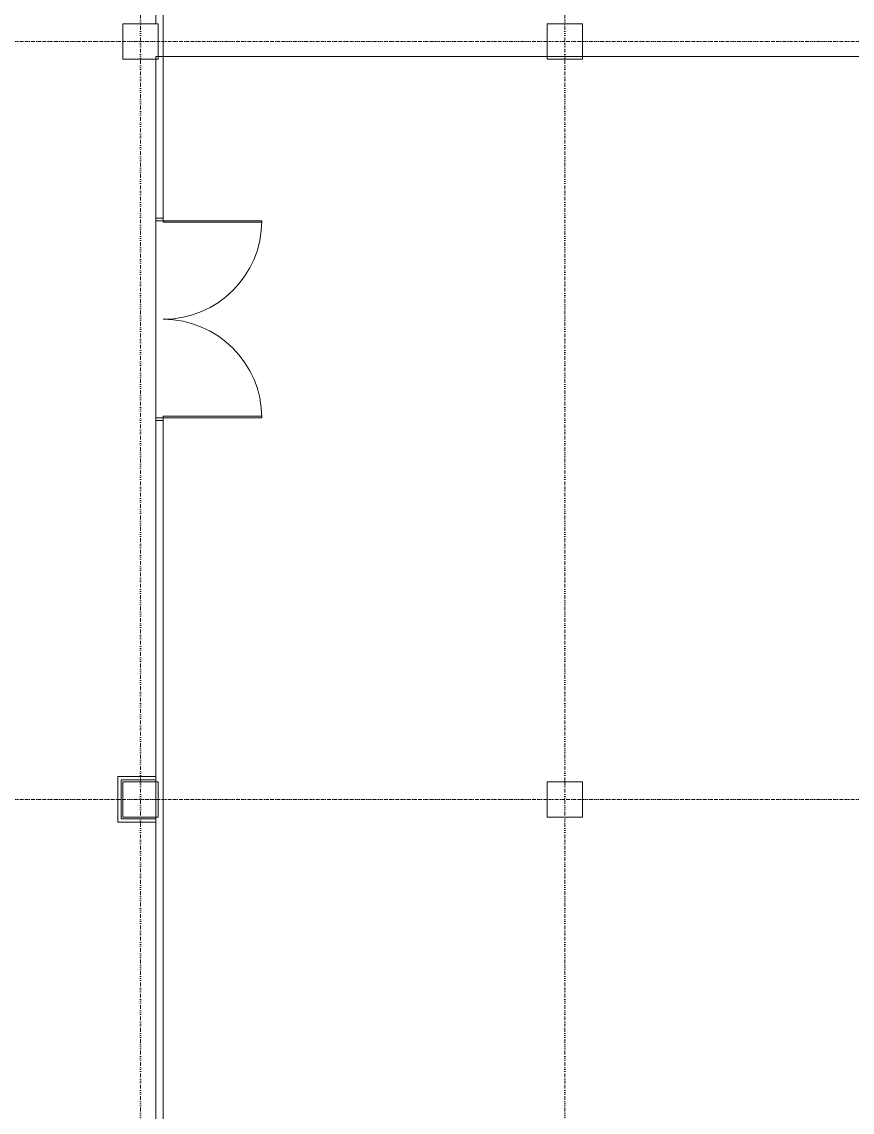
# Model space of a CAD drawing. Extents: x -76427 to 292734, y -42117 to 131250.
# Drawn here: x 15650 to 32085, y 53810 to 75387 of the extents above; entities that cross this region are included whole.
import ezdxf

# ---------------------------------------------------------------- set-up
doc = ezdxf.new("R2010")
doc.units = 0
doc.header["$LTSCALE"] = 250
doc.linetypes.add('H12PL1$0$JJP_三點線', pattern=[0.9, 0.3, -0.15, 0, -0.15, 0, -0.15, 0, -0.15])
for name, color, linetype in [('H12PL1$0$A-WALL-IN', 252, 'Continuous'), ('H12PL1$0$Door', 252, 'Continuous'), ('H12PL1$0$S-COL', 252, 'Continuous'), ('H12PL1$0$S-FNDN', 252, 'Continuous'), ('H12PL1$0$S-GRID', 252, 'Continuous')]:
    doc.layers.add(name, color=color, linetype=linetype)

# ---------------------------------------------------------------- blocks, each defined once
blk = doc.blocks.new('H12PL1')
at = {"layer": 'H12PL1$0$A-WALL-IN', "lineweight": 0}
for p, q in [((18450, 71500), (18300, 71500)), ((18450, 67500), (18300, 67500))]:
    blk.add_line(p, q, dxfattribs=at)
at = {"layer": 'H12PL1$0$A-WALL-IN', "lineweight": 0, "flags": 128}
for points in [[(18450, 71500), (18450, 83030)], [(18300, 81950), (18300, 75350)], [(18300, 74550), (18300, 71500)], [(18300, 67500), (18300, 60450)], [(18450, 25000), (18450, 67500)], [(17550, 60450), (17615, 60450)], [(17550, 60450), (17550, 59615)], [(18300, 60450), (17615, 60450)], [(17615, 60385), (18300, 60385)], [(17615, 59615), (17615, 60385)], [(18300, 60385), (18300, 60350)], [(17550, 59615), (17550, 59550)], [(18300, 59615), (17615, 59615)], [(18300, 59650), (18300, 59615)], [(17550, 59550), (18300, 59550)], [(18300, 59550), (18300, 45450)]]:
    blk.add_lwpolyline(points, dxfattribs=at)
at = {"layer": 'H12PL1$0$Door', "lineweight": 0}
for p, q in [((18450, 71500), (18300, 71500)), ((18300, 71500), (18300, 71450)), ((18300, 71450), (18450, 71450)), ((18450, 71450), (18450, 71500)), ((20400, 71450), (18450, 71450)), ((18450, 71450), (18450, 71420)), ((18450, 71420), (20400, 71420)), ((20400, 71420), (20400, 71450)), ((18450, 67550), (18300, 67550)), ((18300, 67550), (18300, 67500)), ((20400, 67580), (18450, 67580)), ((18450, 67580), (18450, 67550)), ((18450, 67550), (20400, 67550)), ((18450, 67500), (18450, 67550)), ((20400, 67550), (20400, 67580)), ((18300, 67500), (18450, 67500))]:
    blk.add_line(p, q, dxfattribs=at)
for centre, start, end in [((18450, 71450), 270, 0), ((18450, 67550), 0, 90)]:
    blk.add_arc(centre, 1950, start, end, dxfattribs=at)
at = {"layer": 'H12PL1$0$S-COL', "lineweight": 0, "flags": 128}
for points in [[(17650, 74650), (18350, 74650), (18350, 75350), (17650, 75350)], [(26050, 74650), (26750, 74650), (26750, 75350), (26050, 75350)], [(17650, 59650), (18350, 59650), (18350, 60350), (17650, 60350)], [(26050, 59650), (26750, 59650), (26750, 60350), (26050, 60350)]]:
    blk.add_lwpolyline(points, close=True, dxfattribs=at)
at = {"layer": 'H12PL1$0$S-FNDN', "lineweight": 0, "flags": 128}
blk.add_lwpolyline([(43500, 74700), (18300, 74700), (18300, 15000), (18125, 15000), (18125, -550), (93300, -550), (93300, 74700)], close=True, dxfattribs=at)
at = {"layer": 'H12PL1$0$S-GRID', "linetype": 'H12PL1$0$JJP_三點線', "lineweight": 0}
for p, q in [((18000, 128250), (18000, -28000)), ((26400, 128250), (26400, -28000)), ((-29000, 75000), (289600, 75000)), ((-29000, 60000), (289600, 60000))]:
    blk.add_line(p, q, dxfattribs=at)

msp = doc.modelspace()

# ---------------------------------------------------------------- block references
msp.add_blockref('H12PL1', (0, 0))

doc.saveas('drawing.dxf')
